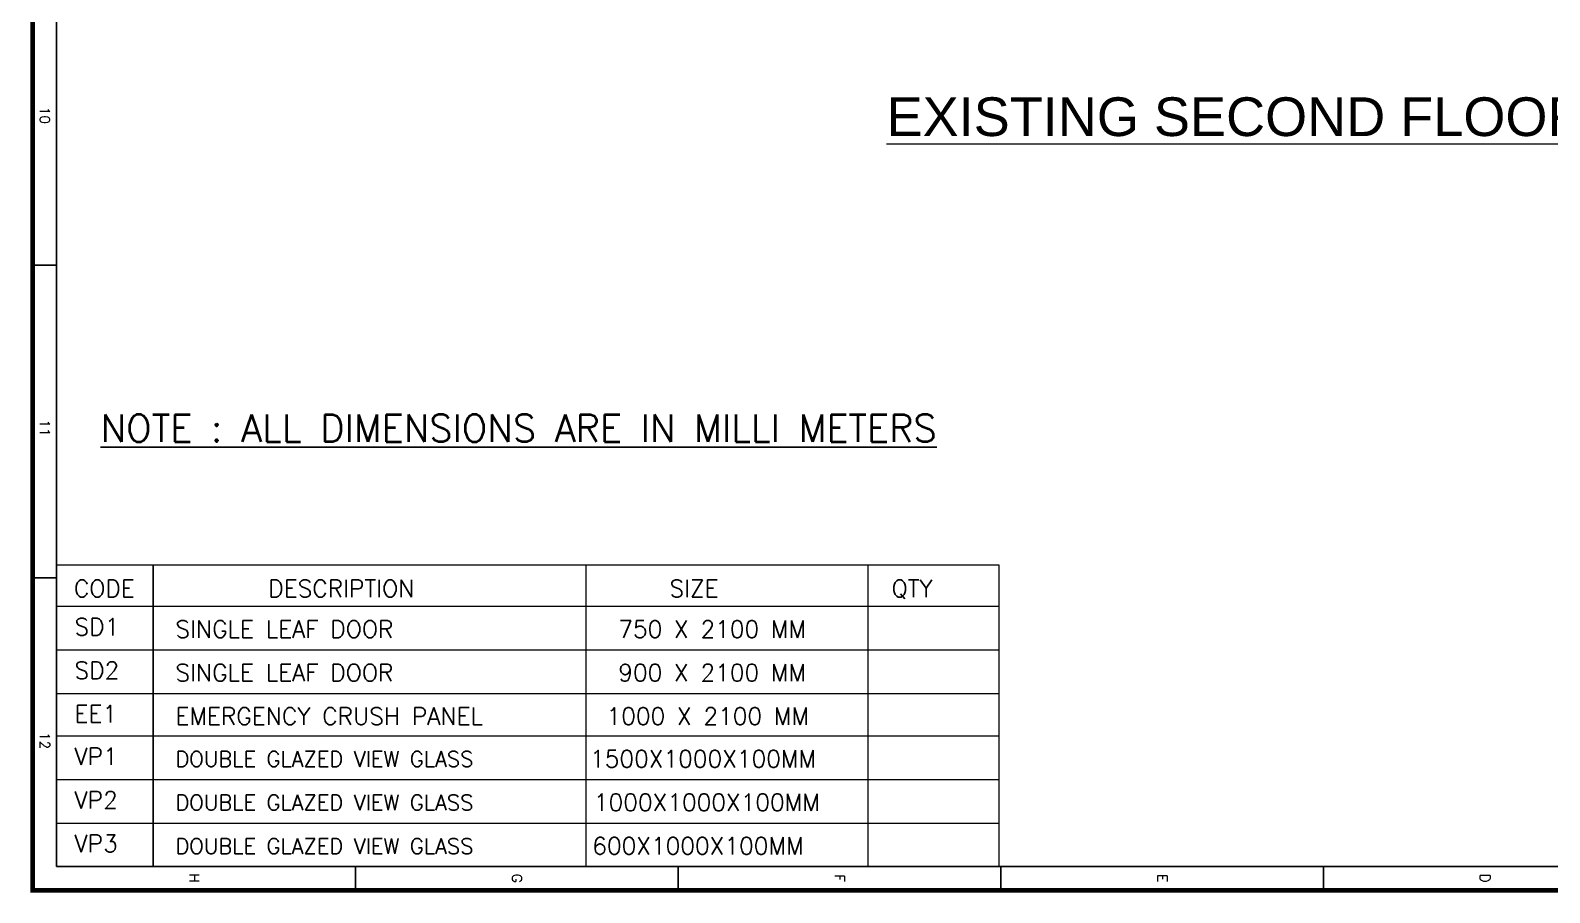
# Model space of a CAD drawing. Extents: x -29638 to 39922, y -31742 to 20224.
# Drawn here: x 6514 to 26139, y -31742 to -20607 of the extents above; entities that cross this region are included whole.
import ezdxf
from ezdxf.enums import TextEntityAlignment as Align

# ---------------------------------------------------------------- set-up
doc = ezdxf.new("R2010")
doc.units = 0
doc.header["$LTSCALE"] = 0.5
doc.header["$MEASUREMENT"] = 0
for name, color, linetype, lineweight in [('750x2100 Door', 5, 'Continuous', 5), ('ELBOW_FLANGE', 7, 'Continuous', 0), ('RCP Legend', 7, 'Continuous', 0), ('sa-text', 5, 'Continuous', 9)]:
    doc.layers.add(name, color=color, linetype=linetype, lineweight=lineweight)
for name, color, linetype in [('TITLE', 7, 'Continuous'), ('TITLE BLOCK', 7, 'Continuous'), ('View Panle', 6, 'Continuous')]:
    doc.layers.add(name, color=color, linetype=linetype)
doc.styles.add('ARIAL', font='arial.ttf', dxfattribs={"height": 2.5})
doc.styles.add('RomanS', font='romans.shx')

# ---------------------------------------------------------------- blocks, each defined once
blk = doc.blocks.new('A$C66962185')
at = {"layer": 'TITLE'}
for p, q in [((203723, -139882), (203723, -1297)), ((205020, -70589), (203723, -70589)), ((205020, -88236), (203723, -88236)), ((205020, -105884), (203723, -105884)), ((205020, -123531), (203723, -123531)), ((203723, -139882), (1210, -139882)), ((170836, -141178), (170836, -139882)), ((187928, -141178), (187928, -139882))]:
    blk.add_line(p, q, dxfattribs=at)
at = {"layer": 'TITLE', "const_width": 250}
blk.add_lwpolyline([(205020, 0), (205020, -141178), (0, -141178), (0, 0)], close=True, dxfattribs=at)
at = {"layer": 'TITLE', "style": 'RomanS'}
for s, height, p in [('D', 537, (204358, -61752)), ('E', 537, (204358, -79399)), ('F', 537, (204358, -97046)), ('G', 537, (204358, -114693)), ('H', 537, (204358, -132341)), ('10', 537.4, (162654, -140511)), ('11', 537.4, (179746, -140511)), ('12', 537.4, (196838, -140511))]:
    blk.add_text(s, height=height, dxfattribs=at).set_placement(p, align=Align.MIDDLE)

msp = doc.modelspace()

# ---------------------------------------------------------------- linework, layer by layer
at = {"layer": 'ELBOW_FLANGE'}
for p, q in [((6849.4, -27508, 2637.8), (19024, -27508, 2637.8)), ((13686.6, -27508, 2637.8), (13686.6, -31406.6, 2637.8)), ((17332, -27508, 2637.8), (17332, -31406.6, 2637.8)), ((19024, -27508, 2637.8), (19024, -31406.6, 2637.8)), ((6849.4, -28044.3, 2637.8), (19024, -28044.3, 2637.8)), ((6849.4, -28606.9, 2637.8), (19024, -28606.9, 2637.8)), ((6849.4, -29169.5, 2637.8), (19024, -29169.5, 2637.8)), ((6849.4, -29718.9, 2637.8), (19024, -29718.9, 2637.8)), ((6849.4, -29718.9, 2637.8), (19024, -29718.9, 2637.8)), ((6849.4, -30281.5, 2637.8), (19024, -30281.5, 2637.8)), ((6849.4, -30844.1, 2637.8), (19024, -30844.1, 2637.8)), ((6849.4, -31406.6, 2637.8), (19024, -31406.6, 2637.8))]:
    msp.add_line(p, q, dxfattribs=at)
at = {"layer": 'RCP Legend', "lineweight": -3}
msp.add_line((19334.9, -31406.6, 2637.8), (28923.6, -31406.6, 2637.8), dxfattribs=at)
at = {"layer": 'TITLE BLOCK'}
for p, q in [((6849.4, -22994.2, 2637.8), (6849.4, -31406.6, 2637.8)), ((8101.5, -27508, 2637.8), (8101.5, -31406.6, 2637.8))]:
    msp.add_line(p, q, dxfattribs=at)

# ---------------------------------------------------------------- block references
at = {"layer": 'TITLE', "xscale": 0.2362210059282006, "yscale": 0.2362210069968569, "zscale": 0.2362210063558905, "rotation": 270}
msp.add_blockref('A$C66962185', (39892.4, 16717.1, 2637.8), dxfattribs=at)

# ---------------------------------------------------------------- texts
at = {"layer": '750x2100 Door', "style": 'RomanS'}
for s, p in [('SD1', (7083.6, -28419.7, 2637.8)), ('SD2', (7083.6, -28982.3, 2637.8)), ('EE1', (7083.6, -29544.8, 2637.8))]:
    msp.add_text(s, height=221.22, dxfattribs=at).set_placement(p)
at = {"layer": 'sa-text', "color": 5, "insert": (23103.5, -21725, 2637.8), "char_height": 500, "width": 12708.577, "attachment_point": 5, "style": 'ARIAL'}
msp.add_mtext('{\\L\\C1;EXISTING SECOND FLOOR PLAN}', dxfattribs=at)
at = {"layer": 'TITLE BLOCK', "style": 'RomanS'}
for s, height, p in [('CODE', 221.22, (7075.3, -27925.4, 2637.8)), ('DESCRIPTION', 221.224, (9587.3, -27925.4, 2637.8)), ('SIZE', 221.22, (14769.4, -27925.4, 2637.8)), ('QTY', 221.22, (17638.5, -27925.4, 2637.8)), ('SINGLE LEAF DOOR', 221.224, (8387.6, -28449.9, 2637.8)), ('  750 X 2100 MM', 221.224, (13804.5, -28449.9, 2637.8)), ('SINGLE LEAF DOOR', 221.224, (8387.6, -29012.5, 2637.8)), ('  900 X 2100 MM', 221.224, (13804.5, -29012.5, 2637.8)), ('EMERGENCY CRUSH PANEL', 221.224, (8387.6, -29575, 2637.8)), (' 1000 X 2100 MM', 221.224, (13804.5, -29575, 2637.8)), ('DOUBLE GLAZED VIEW GLASS', 199.101, (8387.6, -30116.7, 2637.8)), ('  1500X1000X100MM', 221.224, (13440.4, -30124.5, 2637.8)), ('DOUBLE GLAZED VIEW GLASS', 199.101, (8387.6, -30679.2, 2637.8)), (' 1000X1000X100MM', 221.224, (13641.2, -30687.1, 2637.8)), ('DOUBLE GLAZED VIEW GLASS', 199.101, (8387.6, -31241.8, 2637.8)), ('  600X1000X100MM', 221.224, (13468.9, -31249.7, 2637.8))]:
    msp.add_text(s, height=height, dxfattribs=at).set_placement(p)
at = {"layer": 'TITLE BLOCK', "insert": (7421, -25569.7, 2637.8), "char_height": 350, "width": 13014.741, "attachment_point": 1, "style": 'RomanS'}
msp.add_mtext('{\\LNOTE : ALL DIMENSIONS ARE IN MILLI METERS}', dxfattribs=at)
at = {"layer": 'View Panle', "color": 7, "style": 'RomanS'}
for s, p in [('VP1', (7083.6, -30094.3, 2637.8)), ('VP2', (7083.6, -30656.9, 2637.8)), ('VP3', (7083.6, -31219.5, 2637.8))]:
    msp.add_text(s, height=221.22, dxfattribs=at).set_placement(p)

doc.saveas('drawing.dxf')
